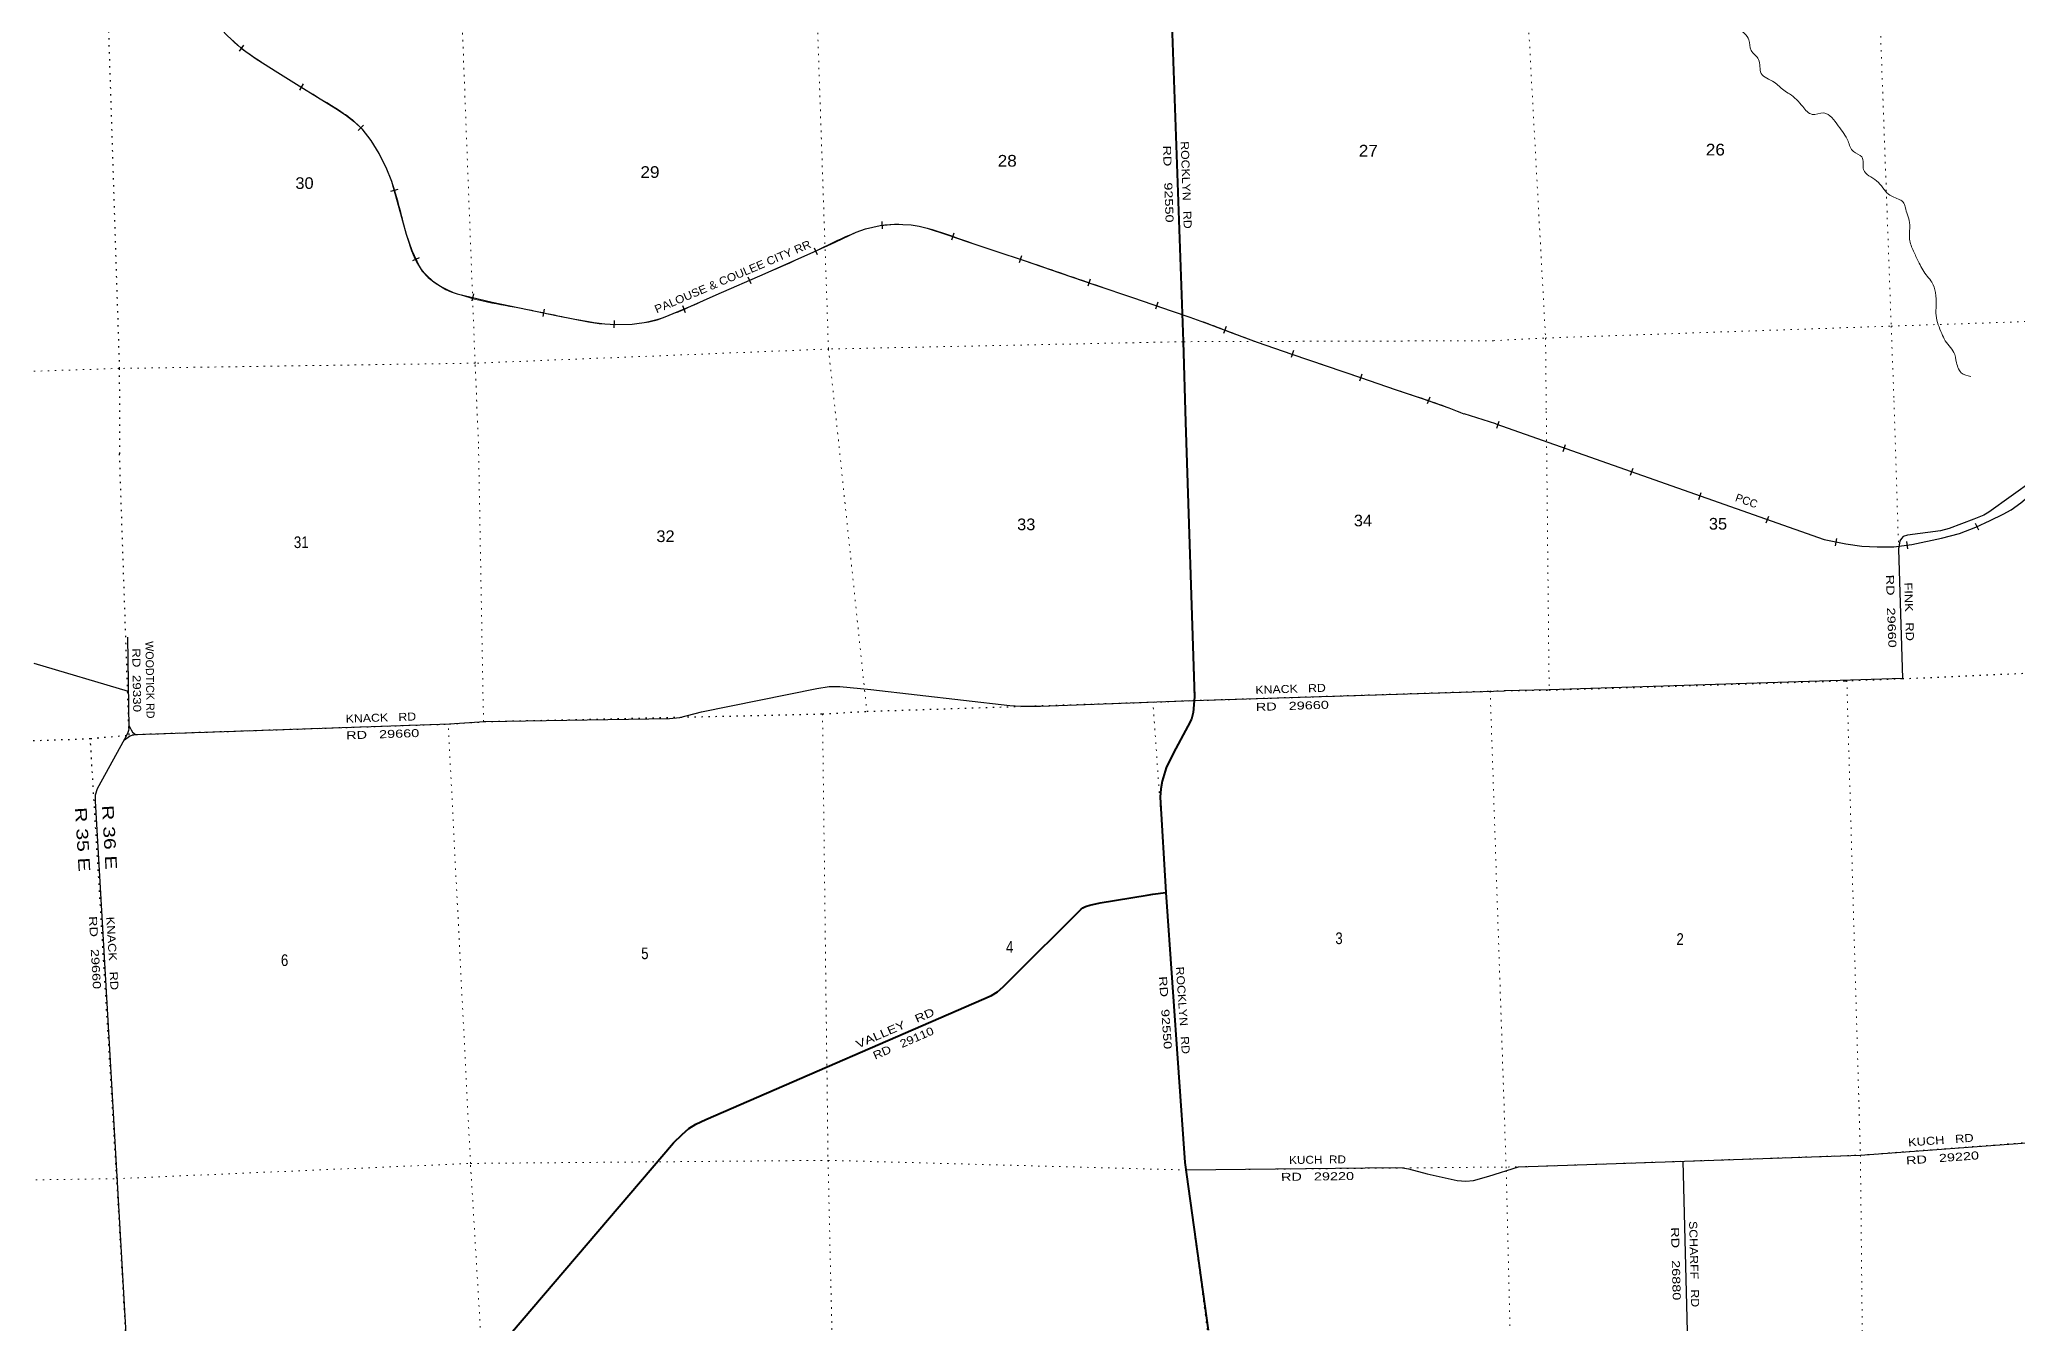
# Model space of a CAD drawing. Header units: feet. Extents: x 493183 to 745759, y 5472 to 195788.
# Drawn here: x 660414 to 690068, y 42535 to 61792 of the extents above; entities that cross this region are included whole.
import ezdxf
from ezdxf.enums import TextEntityAlignment as Align

# ---------------------------------------------------------------- set-up
doc = ezdxf.new("R2010")
doc.units = ezdxf.units.FT
doc.header["$LTSCALE"] = 70
doc.linetypes.add('DOTTED', pattern=[1.5, 0.3, -1.2])
for name, color, linetype, lineweight in [('26', 7, 'Continuous', 40), ('27', 7, 'Continuous', 13), ('29', 7, 'Continuous', 25), ('34', 7, 'Continuous', 25), ('39', 7, 'Continuous', 13), ('6', 7, 'DOTTED', 25), ('7', 7, 'DOTTED', 13)]:
    doc.layers.add(name, color=color, linetype=linetype, lineweight=lineweight)
doc.layers.add('30', color=7, linetype='Continuous')

msp = doc.modelspace()

# ---------------------------------------------------------------- linework, layer by layer
at = {"layer": '26'}
for points in [[(677369.34, 62587.13), (677559.65, 57261.95), (677594.78, 56051.89)], [(677594.78, 56051.89), (677730.33, 51931.82), (677709.7, 51697.6), (677684.08, 51597.33), (677632.17, 51494.43), (677417.22, 51095.5), (677305.71, 50868.8), (677246.14, 50670.03), (677223.98, 50552.24), (677217.62, 50429.6), (677300.95, 49000.48)], [(666833.19, 41630.14), (669918.42, 45246.58), (670047.48, 45370.55), (670148.71, 45458.02), (670254.53, 45522.48), (670401.75, 45595.4), (674687.64, 47456.12), (674775.06, 47506.76), (674860.6, 47586.37), (674974.36, 47697.61), (676029.06, 48749.81), (676057.61, 48770.53), (676095.56, 48786.64), (676162.12, 48807.05), (676315.74, 48842.55), (677019.06, 48960.24), (677103.19, 48975.4), (677300.95, 49000.48)], [(677300.95, 49000.48), (677585.6, 44947.63), (677932.8, 42433.81)]]:
    msp.add_lwpolyline(points, dxfattribs=at)
at = {"layer": '29'}
for points in [[(691409.68, 56471.46), (690866.53, 55745.39), (690493.41, 55341.99), (690308.99, 55183.21), (689640.86, 54700.8), (689562.76, 54657.5), (689416.94, 54597.42), (689043.82, 54460.1), (688916.35, 54425.5), (688417.67, 54357.1), (688354.39, 54337.25), (688327.61, 54309.9), (688304.32, 54273.03), (688282.79, 54147.35), (688344.1, 52206.01), (683047.96, 52036.04), (682370.7, 52025.84)], [(661730.83, 52829.2), (661752.22, 51456.13), (661747.23, 51429.31), (661730.07, 51384.25), (661688.71, 51299), (661277.53, 50555.06), (661249.75, 50457.32), (661244.96, 50370.57), (661571.57, 44739.95), (661879.03, 39411.36), (661939.82, 37531.1), (661922.39, 37334.13)], [(660327.29, 52438.21), (661743.47, 52017.99)], [(661859.2, 51370.43), (666558.28, 51526.57), (667083.21, 51561.7), (669858.23, 51610.55), (670015.68, 51625.64), (670339.15, 51706.96), (672067.04, 52060.81), (672250.05, 52086.96), (672411.51, 52088.78), (672878.69, 52041.58), (674959.76, 51802.37), (675127.71, 51795.15), (675419.77, 51793.29), (677705.91, 51876.61), (682370.7, 52025.84)], [(661684.8, 51290.94), (661764.63, 51341.29), (661802.98, 51356.36), (661859.2, 51370.43)], [(661751.4, 51508.93), (661785.83, 51439.56), (661809.41, 51405.71), (661850.14, 51370.79)], [(682586.92, 44883.32), (687714.08, 45060.7), (690409.14, 45260.22), (690635.16, 45316.52), (693267.26, 46109.5), (693317.57, 46125.25), (698633.55, 46288.72), (703873.53, 46437.18), (703876.36, 46437.28)], [(677600.85, 44837.22), (680737.95, 44876.82), (680848.05, 44868.66), (680937.44, 44852.25), (681220.76, 44777.63), (681669.47, 44677.46), (681800.13, 44666.97), (681914.37, 44678.39), (682143.28, 44743.41), (682586.92, 44883.32)], [(685052.61, 44968.62), (685186.57, 39664.88), (687768.78, 39777.59), (690463.96, 39874.54), (690703.63, 39943.41), (693396.13, 40810.65)]]:
    msp.add_lwpolyline(points, dxfattribs=at)
at = {"layer": '34'}
for p, q in [((663469.34, 61706.25), (663405.74, 61615.75)), ((664366.68, 61126.05), (664308.83, 61031.78)), ((665269.09, 60506.45), (665192.09, 60427.04)), ((665784.13, 59543.96), (665677.76, 59513.64)), ((673039.63, 59060.48), (673049.48, 58950.3)), ((674120.59, 58886.87), (674085.69, 58781.9)), ((666106.17, 58517.08), (666005.46, 58471.33)), ((672026.73, 58668.19), (672073.23, 58567.83)), ((675138.57, 58549.56), (675103.29, 58444.72)), ((671033.25, 58232.65), (671077.81, 58131.41)), ((676165.45, 58195.9), (676129.65, 58091.25)), ((666921.09, 57978.65), (666895.99, 57870.93)), ((677180.81, 57851.4), (677145.02, 57746.75)), ((667980.01, 57745.87), (667957.93, 57637.49)), ((669030.24, 57576.28), (669022.26, 57465.96)), ((670052.3, 57801.33), (670095.7, 57699.59)), ((678204.9, 57485.46), (678165.66, 57382.04)), ((679213.11, 57126.15), (679177.25, 57021.52)), ((680239.43, 56771.79), (680203.6, 56667.14)), ((681256.31, 56429.75), (681219.24, 56325.53)), ((682248.75, 56027.82), (681771, 56176.75)), ((682260.4, 55963.69), (682297.18, 56068)), ((682260.4, 55963.69), (682297.18, 56068)), ((683255.98, 55612.73), (683292.76, 55717.04)), ((684268.05, 55258.67), (684304.83, 55362.99)), ((685291.19, 54895.18), (685327.97, 54999.5)), ((686303.26, 54541.13), (686340.04, 54645.44)), ((687340.73, 54200.34), (687362.77, 54308.73)), ((689487.17, 54434.32), (689441.53, 54535.07)), ((688423.52, 54154.38), (688410.76, 54264.25))]:
    msp.add_line(p, q, dxfattribs=at)
at = {"layer": '34', "lineweight": 13}
msp.add_line((682249.08, 56028.87), (681771.33, 56177.8), dxfattribs=at)
at = {"layer": '34'}
for points in [[(663228.99, 61847.41), (663436.49, 61662.61), (663663.5, 61503.07), (663984.67, 61297.81), (664307.37, 61095.33), (664581.67, 60927), (664856.2, 60758.99), (664999.57, 60664.49), (665136.59, 60558.88), (665244.75, 60454.01), (665381.51, 60275.83), (665498.64, 60081.52), (665604.07, 59877.85), (665689.62, 59666.83), (665802.71, 59270.1), (665911.51, 58872.07), (665995.37, 58628.95), (666102.8, 58392.49), (666150.77, 58318.54), (666240.96, 58223.78), (666347.07, 58142.3), (666504.5, 58044), (666586.7, 58005.56), (666673.05, 57977.71), (667200.7, 57854.76), (667730.01, 57741.07), (668185.6, 57648.28), (668642.14, 57560.05), (668804.97, 57535.21), (669051.74, 57517.37), (669298.05, 57521.58), (669549.27, 57555.33), (669672.54, 57587.47), (669792.03, 57630.96), (670176.2, 57794.82), (670558.19, 57961.07), (671291.47, 58283.78), (672024.49, 58606.98), (672340.15, 58753.2), (672658.93, 58900.39), (672798.75, 58952.11), (673015.48, 59000.88), (673234.38, 59020.44), (673481, 59011.52), (673603.76, 58992.04)], [(673603.65, 58992.07), (673723.3, 58960.32), (674027.98, 58860.11), (674332, 58759.05), (674753.74, 58618.7), (675175, 58476.94), (675711.67, 58293.4), (676248.34, 58109.85), (676814.55, 57916.21), (677380.75, 57722.56), (677658.04, 57626.71), (677934.84, 57529.53), (678302.64, 57389.98), (678670.98, 57251.89), (679187.25, 57074.54), (679703.64, 56897.54), (680220.97, 56720.39), (680738.32, 56543.25), (681141.18, 56409.97), (681540.78, 56267.86), (681770.08, 56177.81)], [(682249.96, 56028.08), (687170.01, 54293.43), (687495.17, 54227.32), (687737.32, 54194.94), (687965.2, 54183.04), (688213.15, 54184.91), (688485.56, 54216.56), (688929.49, 54312.55), (689199.96, 54385.36), (689442.17, 54476.74), (689660.8, 54575.78), (689856.17, 54671), (689972.39, 54735.99), (690121.56, 54841.31), (690428.75, 55106.09), (690814.05, 55490.52), (690940.12, 55645.91), (691547.95, 56475.76)]]:
    msp.add_lwpolyline(points, dxfattribs=at)
at = {"layer": '34', "lineweight": 13}
msp.add_spline([(650648.36, 75861.92), (650947.05, 75412.65), (651397.66, 74762.6), (651992.58, 73891.63), (652322.75, 73471.36), (652732.43, 73021.5), (653321.84, 72546.37), (653671.21, 72273.26), (654761.5, 71410.56), (655885.48, 70553.33), (656553.54, 70023.46), (656743.89, 69870.61), (656938.07, 69663.46), (657708.19, 68610.92), (658404.55, 67656.69), (658661.69, 67373.04), (658998.47, 67116.26), (659763.46, 66638.03), (660252.96, 66329.94), (660555.28, 66080.06), (660734.38, 65842.18), (660907.67, 65477.1), (661111.46, 64742.16), (661236.94, 64482.32), (661593.47, 63935.94), (662277.28, 63055.87), (663007.63, 62108.82), (663229.77, 61848.19), (663664.11, 61503.98), (664307.95, 61096.26), (664856.79, 60759.92), (665137.31, 60559.71), (665499.6, 60082.06), (665690.66, 59667.19), (665912.56, 58872.39), (666103.77, 58393.02), (666347.7, 58143.2), (666673.34, 57978.77), (667730.24, 57742.15), (668642.33, 57561.13), (669297.97, 57522.68), (669791.63, 57631.98), (670557.75, 57962.08), (672024.04, 58607.98), (672658.51, 58901.41), (673234.35, 59021.54), (673723.61, 58961.37), (674332.35, 58760.09), (675175.35, 58477.98), (676248.7, 58110.89), (677381.11, 57723.6), (677935.22, 57530.56), (678671.35, 57252.93), (679704, 56898.58), (680738.67, 56544.29), (681541.17, 56268.89), (681773.3, 56177.71)], degree=3, dxfattribs=at)
at = {"layer": '39'}
for points in [[(684758.6, 62716.28), (684809.54, 62555.04), (684940.96, 62378.55), (685116.83, 62197.68), (685190.7, 62160.12), (685238.86, 62163.92), (685390.08, 62264.27), (685600.41, 62076.61), (685879.06, 61945.91), (686039.95, 61788.66), (686076.14, 61628.78), (686187.96, 61491.87), (686225.97, 61283.7), (686422.13, 61151.94), (686563.5, 61032.25), (686652.19, 60975.09), (686850.54, 60784.97), (686989.75, 60669.24), (687164.08, 60689.83), (687382.69, 60496.43), (687528.13, 60268.07), (687608.47, 60111.85), (687736.34, 60029.95), (687761.53, 59841.45), (687957.05, 59673.4), (688135.75, 59470.46), (688305.9, 59388.12), (688357.51, 59353.76), (688384.43, 59280.2), (688451.56, 59046.91), (688449.87, 58877.56), (688455.81, 58772.98), (688518.74, 58597.98), (688595.22, 58437.59), (688715.33, 58240.53), (688787.15, 58150.5), (688839.2, 57997.26), (688852.33, 57808.31)], [(688852.33, 57808.31), (688848.18, 57650.96), (688934.76, 57382.12), (688987.08, 57275.24), (689127.75, 57066.85), (689137.31, 57026.9), (689149.55, 56968.91), (689226.55, 56794.43), (689371.6, 56737.36)]]:
    msp.add_spline(points, degree=3, dxfattribs=at)
at = {"layer": '6'}
msp.add_line((661756.43, 51360.26), (661612.94, 55577.08), dxfattribs=at)
for points in [[(661181.17, 68406.7), (661211.95, 67454.66), (661440.6, 62126.74), (661608.84, 56859.27), (661612.94, 55577.08)], [(682370.7, 52025.84), (683046.99, 52035.46), (687481.96, 52174.55), (688344.1, 52206.01), (693094.33, 52416.87), (693623.25, 52440.56), (698406.3, 52634.13), (698959.8, 52646.37), (703756.27, 52793.97), (704341.63, 52823.13), (709013.04, 52961.48), (709699.85, 52977.14), (713385.03, 53092.12)], [(651366.73, 50968.81), (655897.91, 51138.1), (656434.51, 51139.3), (661174.56, 51307.02), (661858.79, 51369.62), (666558.28, 51526.57), (667083.21, 51561.7), (672152.93, 51677.2), (672816.97, 51716.36), (677115.74, 51855.32), (677709.94, 51878.35), (682158.25, 52019.02), (682370.7, 52025.84)], [(662594.4, 9721.75), (662526.25, 12692.43), (662410.74, 18068.85), (662268.59, 23456.94), (662151.09, 28734.48), (662001.03, 34055.14), (661880.29, 39382.8), (661570.73, 44712.15), (661174.56, 51307.02)]]:
    msp.add_lwpolyline(points, dxfattribs=at)
at = {"layer": '7'}
for p, q in [((688217.58, 56373.77), (688348.25, 52202.09)), ((677726.15, 51877.26), (677594.78, 56051.89)), ((683004.17, 56215.18), (683046.99, 52035.46)), ((672379.06, 55895.7), (672816.97, 51716.36)), ((667069.64, 51561.46), (666994.3, 55727.92))]:
    msp.add_line(p, q, dxfattribs=at)
for points in [[(686762.1, 102236.2), (686813.92, 100432.5), (687013.73, 95040.5), (687161.22, 89757.45), (687353.44, 84353.07), (687614.95, 78925.05), (687804.79, 73585.11), (687869.83, 68192.14), (687979.67, 62893.58), (688175.76, 57493.37), (688217.58, 56373.77)], [(670825.64, 101755.25), (670908.92, 99929.01), (671209.43, 94559.15), (671300.53, 89190.33), (671389.67, 83819.42), (671600.23, 78430.42), (671748.77, 73089.73), (671864.4, 67709.63), (672063.61, 62419.02), (672241.97, 57149.87), (672379.06, 55895.7)], [(677594.92, 56051.89), (677559.65, 57261.95), (677369.34, 62587.13), (677210.22, 67883.12), (677048.81, 73247.57), (676926.48, 78587.13), (676834.38, 83986.16), (676540.83, 89388.5), (676398.86, 94713.29), (676206.54, 100098.87), (676147.59, 101914.61)], [(666994.03, 55735.66), (666943.75, 56937.66), (666741.79, 62250.36), (666558.6, 67543.53), (666446.99, 72923.76), (666279.54, 78288), (666094, 83124.36)], [(682548.77, 68862.17), (682569.38, 68051.88), (682698.2, 62729.83), (682993.41, 57315.16), (683004.17, 56215.18)], [(682211.83, 57274.51), (682993.41, 57315.16), (688175.76, 57493.37), (693500.91, 57672.85), (698850.09, 57909.67), (704166.23, 58115.03), (709518.17, 58222.92), (713207.61, 58351.78)], [(682211.83, 57274.51), (677557.7, 57259.87), (672248, 57150.08), (666943.75, 56937.66), (661608.84, 56859.27), (656249.07, 56681.28), (651206.14, 56526.52)], [(682163.25, 52019.18), (682403.9, 44828.07), (682527.82, 39568.97), (682850.34, 34229.14), (682958.45, 32609.44)], [(687509.99, 52179.24), (687714.08, 45060.7), (687769.51, 39777.73), (688169.89, 34519.75), (688522.76, 29226.32), (688853.4, 23932.31), (688983.25, 20046.05)], [(672152.93, 51677.2), (672235.24, 44981.65), (672357.8, 39673.68), (672708.13, 34078.28), (672836.64, 28736.55), (672960.52, 23535.65), (673119.6, 18316.26), (673171.81, 12843.16), (673275.02, 10037.62)], [(678629.77, 10197.89), (678573.64, 13058.05), (678432.02, 18433.72), (678245.66, 23761.68), (678011.25, 28908.17), (678135.93, 31657.54), (678004.61, 34255.84), (677985.31, 39508.5), (677948.59, 42233.98), (677600.85, 44837.22), (677106.08, 51854.75)], [(667121.5, 40799.01), (666874.37, 44935.48), (666541.4, 51525.44)], [(682586.92, 44883.32), (687714.08, 45060.7), (690413.12, 45264.91), (693317.57, 46125.25), (698635.7, 46288.74), (703876.18, 46439.27), (709338.24, 46638.24), (713575.7, 46721.02)], [(651552.41, 44542.43), (656263.91, 44626.28), (661568.32, 44707.33), (666874.37, 44935.48), (672235.24, 44981.65), (677600.85, 44837.22), (682586.92, 44883.32)]]:
    msp.add_lwpolyline(points, dxfattribs=at)

# ---------------------------------------------------------------- texts
at = {"layer": '27'}
for s, rotation, width, p in [('ROCKLYN   RD', 272.047, 1.15, (677522.39, 60264.49)), ('RD    92550', 272.047, 1.35, (677256.43, 60200.54)), ('ROCKLYN   RD', 274.018, 1.15, (677449.63, 47882.65)), ('RD   92550', 274.018, 1.35, (677195.89, 47738.85)), ('RD   29110', 23.468, 1.2, (672941.62, 46491.09))]:
    msp.add_text(s, height=120, rotation=rotation, dxfattribs=dict(at, width=width)).set_placement(p)
at = {"layer": '27', "width": 1.3}
msp.add_text('VALLEY   RD', height=120, rotation=23.468, dxfattribs=at).set_placement((673265.19, 46910.59), align=Align.CENTER)
at = {"layer": '30'}
for s, rotation, width, p in [('RD   29660', 272.03, 1.35, (688115.55, 53215.31)), ('RD  29330', 270.892, 1.25, (661810.9, 52183.41)), ('RD   29660', 1.832, 1.35, (679198.33, 51738.39)), ('RD   29660', 1.903, 1.35, (665560.45, 51313.13)), ('RD   29660', 273.32, 1.35, (661184.42, 48094.18)), ('RD   29220', 0.723, 1.35, (679575.01, 44680.33)), ('RD   26880', 271.447, 1.35, (684887.61, 43429.02))]:
    msp.add_text(s, height=120, rotation=rotation, dxfattribs=dict(at, width=width)).set_placement(p, align=Align.CENTER)
for s, rotation, width, p in [('FINK   RD', 271.809, 1.2, (688370.62, 53647.53)), ('KNACK   RD', 1.832, 1.15, (678644.82, 51976.68)), ('KNACK   RD', 1.903, 1.15, (665005.69, 51545.02)), ('KNACK   RD', 273.32, 1.2, (661415.08, 48632.3)), ('KUCH   RD', 4.234, 1.2, (688433.1, 45190.19)), ('RD   29220', 4.234, 1.35, (688402.93, 44917.64)), ('KUCH  RD', 0.723, 1.1, (679148.76, 44926.62)), ('SCHARFF   RD', 271.447, 1.15, (685145.33, 44070.04))]:
    msp.add_text(s, height=120, rotation=rotation, dxfattribs=dict(at, width=width)).set_placement(p)
msp.add_text('WOODTICK RD', height=120, rotation=270.892, dxfattribs=at).set_placement((662000.36, 52766.89))
at = {"layer": '34', "width": 1.1}
msp.add_text('PALOUSE & COULEE CITY RR', height=120, rotation=23.1, dxfattribs=at).set_placement((669665.91, 57684.2))
at = {"layer": '34'}
msp.add_text('PCC', height=120, rotation=340.579, dxfattribs=at).set_placement((685827.2, 54872.89))
at = {"layer": '6', "width": 1.35}
for s, p in [('R 35 E', (660972.36, 49789.82)), ('R 36 E', (661375.33, 49820.9))]:
    msp.add_text(s, height=175, rotation=273.32, dxfattribs=at).set_placement(p, align=Align.CENTER)
at = {"layer": '7'}
for s, width, p in [('27', 1.1, (680192.91, 60037.34)), ('26', 1.1, (685395.85, 60053.3)), ('28', 1.1, (674779.09, 59886)), ('30', 1.05, (664249.32, 59550.61)), ('29', 1.1, (669422.34, 59716.79)), ('35', 1.05, (685441.78, 54441.75)), ('2', 0.85, (684955.34, 48213.91))]:
    msp.add_text(s, height=175, dxfattribs=dict(at, width=width)).set_placement(p)
for s, width, p in [('33', 1.05, (675207.22, 54432.72)), ('34', 1.05, (680255.48, 54490.62)), ('31', 0.85, (664337.31, 54164.76)), ('32', 1.05, (669798.71, 54255.06)), ('3', 0.85, (679896.69, 48225.11)), ('6', 0.85, (664087.94, 47896.48)), ('5', 0.85, (669489.05, 47998.53)), ('4', 0.85, (674958.54, 48094.12))]:
    msp.add_text(s, height=175, dxfattribs=dict(at, width=width)).set_placement(p, align=Align.CENTER)

doc.saveas('drawing.dxf')
